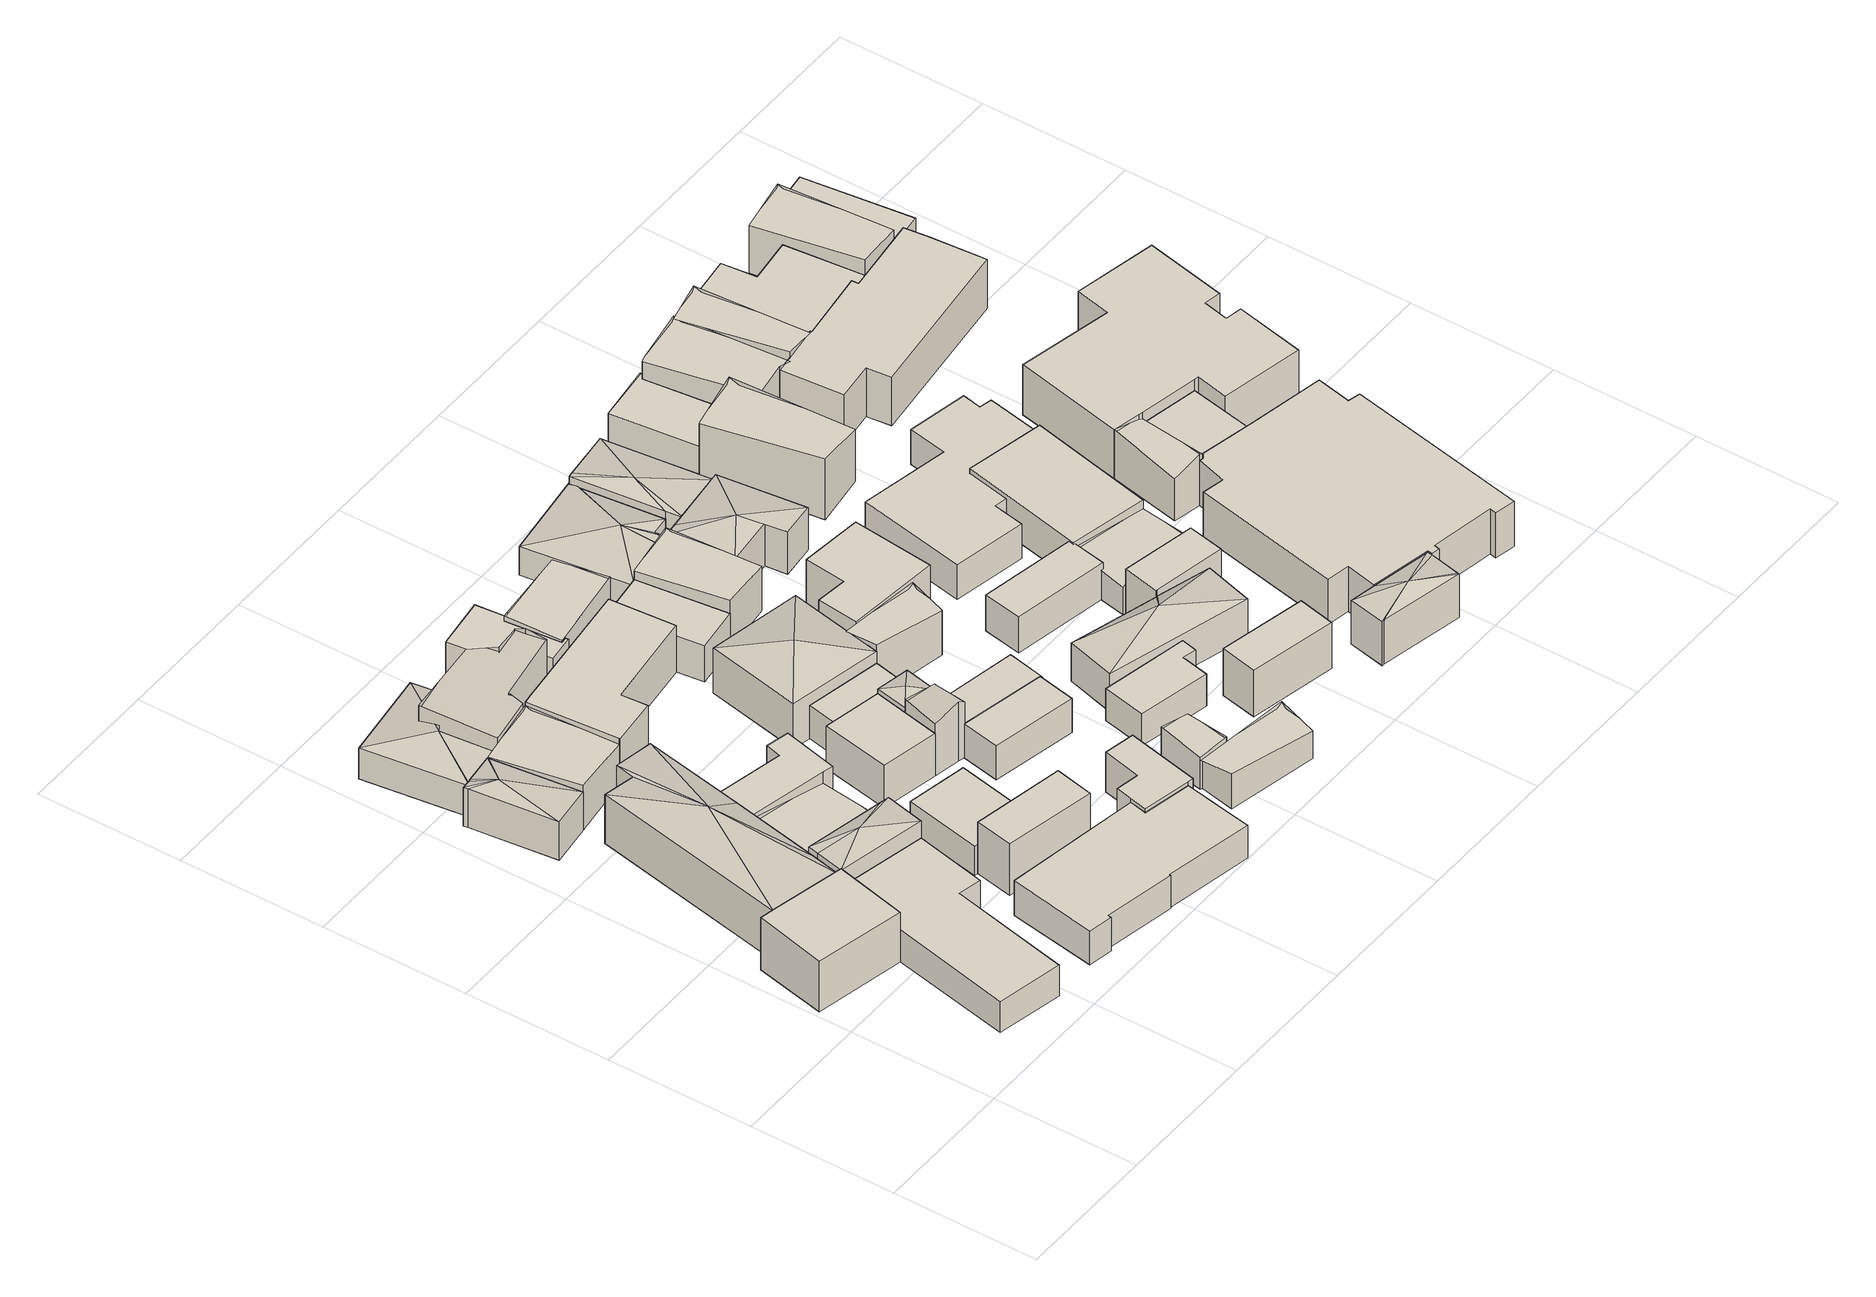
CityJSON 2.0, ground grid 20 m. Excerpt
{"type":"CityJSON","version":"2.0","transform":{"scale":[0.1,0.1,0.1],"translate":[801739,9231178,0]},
"CityObjects":{
"building1":{"type":"Building","attributes":{"Building Type":"Residential","Roof Shape":"shed","Roof Material":"Clay Tile Shingle","Roof Material Code":3,"Roof Direction":"northwest","Building Height":7.57,"Roof Slope":19.7,"Footprint Area":125.94,"Solar PV Capacity Low":15.77,"Solar PV Capacity High":20.71,"Solar Annual Energy Low":22737,"Solar Annual Energy High":29965,"Suitable PV Area":94.14},"geometry":[{"type":"MultiSurface","lod":"2.2","boundaries":[[[0,1,2,3,4,5]],[[5,4,6,7]],[[4,3,8,6]],[[3,2,9,8]],[[2,1,10,9]],[[1,0,11,10]],[[0,5,7,11]],[[7,6,8,9,10,11]]]}]},
"building2":{"type":"Building","attributes":{"Building Type":"Residential","Roof Shape":"shed","Roof Material":"Concrete Glazed Tile","Roof Material Code":1,"Roof Direction":"northwest","Building Height":4.66,"Roof Slope":13.5,"Footprint Area":280.64,"Solar PV Capacity Low":35.14,"Solar PV Capacity High":46.15,"Solar Annual Energy Low":50667,"Solar Annual Energy High":66775,"Suitable PV Area":209.77},"geometry":[{"type":"MultiSurface","lod":"2.2","boundaries":[[[12,13,14,5,15,16]],[[16,15,17,18]],[[15,5,19,17]],[[5,14,20,19]],[[14,13,21,20]],[[13,12,22,21]],[[12,16,18,22]],[[18,17,19,20,21,22]]]}]},
"building3":{"type":"Building","attributes":{"Building Type":"Residential","Roof Shape":"hip","Roof Material":"Concrete Glazed Tile","Roof Material Code":1,"Roof Direction":"northwest","Building Height":7.49,"Roof Slope":23.4,"Footprint Area":294.38,"Solar PV Capacity Low":36.86,"Solar PV Capacity High":48.41,"Solar Annual Energy Low":53149,"Solar Annual Energy High":70046,"Suitable PV Area":220.05},"geometry":[{"type":"MultiSurface","lod":"2.2","boundaries":[[[1,0,23,24,25,26,27,28]],[[28,27,29,30]],[[27,26,31,29]],[[26,25,32,31]],[[25,24,33,32]],[[24,23,34,33]],[[23,0,35,34]],[[0,1,36,35]],[[1,28,30,36]],[[30,29,37]],[[29,31,37]],[[31,32,37]],[[32,33,37]],[[33,34,37]],[[34,35,37]],[[35,36,37]],[[36,30,37]]]}]},
"building4":{"type":"Building","attributes":{"Building Type":"Residential","Roof Shape":"hip","Roof Material":"Clay Tile Shingle","Roof Material Code":3,"Roof Direction":"northwest","Building Height":5.91,"Roof Slope":23.6,"Footprint Area":72.03,"Solar PV Capacity Low":9.02,"Solar PV Capacity High":11.85,"Solar Annual Energy Low":13004,"Solar Annual Energy High":17139,"Suitable PV Area":53.84},"geometry":[{"type":"MultiSurface","lod":"2.2","boundaries":[[[38,39,40,41,42,43,44,45]],[[45,44,46,47]],[[44,43,48,46]],[[43,42,49,48]],[[42,41,50,49]],[[41,40,51,50]],[[40,39,52,51]],[[39,38,53,52]],[[38,45,47,53]],[[47,46,54]],[[46,48,54]],[[48,49,54]],[[49,50,54]],[[50,51,54]],[[51,52,54]],[[52,53,54]],[[53,47,54]]]}]},
"building5":{"type":"Building","attributes":{"Building Type":"Residential","Roof Shape":"hip","Roof Material":"Concrete Glazed Tile","Roof Material Code":1,"Roof Direction":"northwest","Building Height":7.57,"Roof Slope":24.5,"Footprint Area":69.26,"Solar PV Capacity Low":8.67,"Solar PV Capacity High":11.39,"Solar Annual Energy Low":12505,"Solar Annual Energy High":16480,"Suitable PV Area":51.77},"geometry":[{"type":"MultiSurface","lod":"2.2","boundaries":[[[55,56,57,5,14,58]],[[58,14,59,60]],[[14,5,61,59]],[[5,57,62,61]],[[57,56,63,62]],[[56,55,64,63]],[[55,58,60,64]],[[60,59,65]],[[59,61,65]],[[61,62,65]],[[62,63,65]],[[63,64,65]],[[64,60,65]]]}]},
"building6":{"type":"Building","attributes":{"Building Type":"Residential","Roof Shape":"gable","Roof Material":"Concrete Glazed Tile","Roof Material Code":1,"Roof Direction":"northwest","Building Height":4.47,"Roof Slope":28.1,"Footprint Area":113.56,"Solar PV Capacity Low":14.22,"Solar PV Capacity High":18.68,"Solar Annual Energy Low":20503,"Solar Annual Energy High":27021,"Suitable PV Area":84.89},"geometry":[{"type":"MultiSurface","lod":"2.2","boundaries":[[[66,67,68,24,23,57,56,55]],[[55,56,69,70]],[[56,57,71,69]],[[57,23,72,71]],[[23,24,73,72]],[[24,68,74,73]],[[68,67,75,74]],[[67,66,76,75]],[[66,55,70,76]],[[70,69,71,72,73,74,75,76]]]}]},
"building7":{"type":"Building","attributes":{"Building Type":"Residential","Roof Shape":"hip","Roof Material":"Clay Tile Shingle","Roof Material Code":3,"Roof Direction":"northwest","Building Height":4.73,"Roof Slope":27.6,"Footprint Area":123.7,"Solar PV Capacity Low":15.49,"Solar PV Capacity High":20.34,"Solar Annual Energy Low":22334,"Solar Annual Energy High":29434,"Suitable PV Area":92.47},"geometry":[{"type":"MultiSurface","lod":"2.2","boundaries":[[[77,78,79,80,40,81,82]],[[82,81,83,84]],[[81,40,85,83]],[[40,80,86,85]],[[80,79,87,86]],[[79,78,88,87]],[[78,77,89,88]],[[77,82,84,89]],[[84,83,90]],[[83,85,90]],[[85,86,90]],[[86,87,90]],[[87,88,90]],[[88,89,90]],[[89,84,90]]]}]},
"building8":{"type":"Building","attributes":{"Building Type":"Residential","Roof Shape":"gable","Roof Material":"Concrete Aluminum Tile","Roof Material Code":2,"Roof Direction":"northwest","Building Height":6.06,"Roof Slope":32.5,"Footprint Area":111.75,"Solar PV Capacity Low":13.99,"Solar PV Capacity High":18.38,"Solar Annual Energy Low":20176,"Solar Annual Energy High":26590,"Suitable PV Area":83.53},"geometry":[{"type":"MultiSurface","lod":"2.2","boundaries":[[[45,91,92,38]],[[38,92,93,94]],[[92,91,95,93]],[[91,45,96,95]],[[45,38,94,96]],[[94,93,95,96]]]}]},
"building9":{"type":"Building","attributes":{"Building Type":"Residential","Roof Shape":"shed","Roof Material":"Clay Tile Shingle","Roof Material Code":3,"Roof Direction":"northwest","Building Height":6.33,"Roof Slope":10.3,"Footprint Area":75.15,"Solar PV Capacity Low":9.41,"Solar PV Capacity High":12.36,"Solar Annual Energy Low":13568,"Solar Annual Energy High":17882,"Suitable PV Area":56.18},"geometry":[{"type":"MultiSurface","lod":"2.2","boundaries":[[[97,98,99,68,67,66,100,101]],[[101,100,102,103]],[[100,66,104,102]],[[66,67,105,104]],[[67,68,106,105]],[[68,99,107,106]],[[99,98,108,107]],[[98,97,109,108]],[[97,101,103,109]],[[103,102,104,105,106,107,108,109]]]}]},
"building10":{"type":"Building","attributes":{"Building Type":"Residential","Roof Shape":"shed","Roof Material":"Concrete Aluminum Tile","Roof Material Code":2,"Roof Direction":"northwest","Building Height":5.01,"Roof Slope":14.6,"Footprint Area":291.06,"Solar PV Capacity Low":36.44,"Solar PV Capacity High":47.86,"Solar Annual Energy Low":52548,"Solar Annual Energy High":69254,"Suitable PV Area":217.56},"geometry":[{"type":"MultiSurface","lod":"2.2","boundaries":[[[110,111,112,113,114,115,116,117,118,119]],[[119,118,120,121]],[[118,117,122,120]],[[117,116,123,122]],[[116,115,124,123]],[[115,114,125,124]],[[114,113,126,125]],[[113,112,127,126]],[[112,111,128,127]],[[111,110,129,128]],[[110,119,121,129]],[[121,120,122,123,124,125,126,127,128,129]]]}]},
"building11":{"type":"Building","attributes":{"Building Type":"Residential","Roof Shape":"flat","Roof Material":"Concrete Glazed Tile","Roof Material Code":1,"Roof Direction":"northwest","Building Height":7.87,"Roof Slope":9,"Footprint Area":68.95,"Solar PV Capacity Low":8.63,"Solar PV Capacity High":11.34,"Solar Annual Energy Low":12448,"Solar Annual Energy High":16406,"Suitable PV Area":51.54},"geometry":[{"type":"MultiSurface","lod":"2.2","boundaries":[[[130,131,132,133]],[[133,132,134,135]],[[132,131,136,134]],[[131,130,137,136]],[[130,133,135,137]],[[135,134,136,137]]]}]},
"building12":{"type":"Building","attributes":{"Building Type":"Residential","Roof Shape":"gable","Roof Material":"Concrete Glazed Tile","Roof Material Code":1,"Roof Direction":"northwest","Building Height":6.98,"Roof Slope":29.5,"Footprint Area":126.74,"Solar PV Capacity Low":15.87,"Solar PV Capacity High":20.84,"Solar Annual Energy Low":22882,"Solar Annual Energy High":30156,"Suitable PV Area":94.74},"geometry":[{"type":"MultiSurface","lod":"2.2","boundaries":[[[138,139,140,141,142,143,144,77,82,145]],[[145,82,146,147]],[[82,77,148,146]],[[77,144,149,148]],[[144,143,150,149]],[[143,142,151,150]],[[142,141,152,151]],[[141,140,153,152]],[[140,139,154,153]],[[139,138,155,154]],[[138,145,147,155]],[[147,146,148,149,150,151,152,153,154,155]]]}]},
"building13":{"type":"Building","attributes":{"Building Type":"Residential","Roof Shape":"flat","Roof Material":"Concrete Glazed Tile","Roof Material Code":1,"Roof Direction":"northwest","Building Height":4.47,"Roof Slope":9.1,"Footprint Area":90.58,"Solar PV Capacity Low":11.34,"Solar PV Capacity High":14.9,"Solar Annual Energy Low":16353,"Solar Annual Energy High":21552,"Suitable PV Area":67.71},"geometry":[{"type":"MultiSurface","lod":"2.2","boundaries":[[[156,157,158,159]],[[159,158,160,161]],[[158,157,162,160]],[[157,156,163,162]],[[156,159,161,163]],[[161,160,162,163]]]}]},
"building14":{"type":"Building","attributes":{"Building Type":"Residential","Roof Shape":"shed","Roof Material":"Concrete Aluminum Tile","Roof Material Code":2,"Roof Direction":"northwest","Building Height":7.02,"Roof Slope":16.1,"Footprint Area":202.47,"Solar PV Capacity Low":25.35,"Solar PV Capacity High":33.3,"Solar Annual Energy Low":36554,"Solar Annual Energy High":48176,"Suitable PV Area":151.34},"geometry":[{"type":"MultiSurface","lod":"2.2","boundaries":[[[164,165,166,167,92,91,168,169]],[[169,168,170,171]],[[168,91,172,170]],[[91,92,173,172]],[[92,167,174,173]],[[167,166,175,174]],[[166,165,176,175]],[[165,164,177,176]],[[164,169,171,177]],[[171,170,172,173,174,175,176,177]]]}]},
"building15":{"type":"Building","attributes":{"Building Type":"Residential","Roof Shape":"flat","Roof Material":"Concrete Glazed Tile","Roof Material Code":1,"Roof Direction":"northwest","Building Height":6.47,"Roof Slope":6.4,"Footprint Area":77.77,"Solar PV Capacity Low":9.74,"Solar PV Capacity High":12.79,"Solar Annual Energy Low":14040,"Solar Annual Energy High":18504,"Suitable PV Area":58.13},"geometry":[{"type":"MultiSurface","lod":"2.2","boundaries":[[[178,179,180,181]],[[181,180,182,183]],[[180,179,184,182]],[[179,178,185,184]],[[178,181,183,185]],[[183,182,184,185]]]}]},
"building16":{"type":"Building","attributes":{"Building Type":"Residential","Roof Shape":"shed","Roof Material":"Concrete Glazed Tile","Roof Material Code":1,"Roof Direction":"northwest","Building Height":5.06,"Roof Slope":13,"Footprint Area":68.03,"Solar PV Capacity Low":8.52,"Solar PV Capacity High":11.19,"Solar Annual Energy Low":12283,"Solar Annual Energy High":16188,"Suitable PV Area":50.85},"geometry":[{"type":"MultiSurface","lod":"2.2","boundaries":[[[186,187,188,189,190,191,192,142,141,140,193,194,195]],[[195,194,196,197]],[[194,193,198,196]],[[193,140,199,198]],[[140,141,200,199]],[[141,142,201,200]],[[142,192,202,201]],[[192,191,203,202]],[[191,190,204,203]],[[190,189,205,204]],[[189,188,206,205]],[[188,187,207,206]],[[187,186,208,207]],[[186,195,197,208]],[[197,196,198,199,200,201,202,203,204,205,206,207,208]]]}]},
"building17":{"type":"Building","attributes":{"Building Type":"Residential","Roof Shape":"shed","Roof Material":"Concrete Glazed Tile","Roof Material Code":1,"Roof Direction":"northwest","Building Height":5.84,"Roof Slope":18.1,"Footprint Area":58.45,"Solar PV Capacity Low":7.32,"Solar PV Capacity High":9.61,"Solar Annual Energy Low":10553,"Solar Annual Energy High":13908,"Suitable PV Area":43.69},"geometry":[{"type":"MultiSurface","lod":"2.2","boundaries":[[[209,210,211,112,111,110,212,213]],[[213,212,214,215]],[[212,110,216,214]],[[110,111,217,216]],[[111,112,218,217]],[[112,211,219,218]],[[211,210,220,219]],[[210,209,221,220]],[[209,213,215,221]],[[215,214,216,217,218,219,220,221]]]}]},
"building18":{"type":"Building","attributes":{"Building Type":"Residential","Roof Shape":"gable","Roof Material":"Concrete Glazed Tile","Roof Material Code":1,"Roof Direction":"northwest","Building Height":7.97,"Roof Slope":32.4,"Footprint Area":23.21,"Solar PV Capacity Low":2.91,"Solar PV Capacity High":3.82,"Solar Annual Energy Low":4191,"Solar Annual Energy High":5523,"Suitable PV Area":17.35},"geometry":[{"type":"MultiSurface","lod":"2.2","boundaries":[[[222,223,224,180,225,226]],[[226,225,227,228]],[[225,180,229,227]],[[180,224,230,229]],[[224,223,231,230]],[[223,222,232,231]],[[222,226,228,232]],[[228,227,229,230,231,232]]]}]},
"building19":{"type":"Building","attributes":{"Building Type":"Residential","Roof Shape":"flat","Roof Material":"Concrete Glazed Tile","Roof Material Code":1,"Roof Direction":"northwest","Building Height":5.14,"Roof Slope":6.6,"Footprint Area":53.6,"Solar PV Capacity Low":6.71,"Solar PV Capacity High":8.81,"Solar Annual Energy Low":9676,"Solar Annual Energy High":12753,"Suitable PV Area":40.06},"geometry":[{"type":"MultiSurface","lod":"2.2","boundaries":[[[233,234,235,236]],[[236,235,237,238]],[[235,234,239,237]],[[234,233,240,239]],[[233,236,238,240]],[[238,237,239,240]]]}]},
"building20":{"type":"Building","attributes":{"Building Type":"Residential","Roof Shape":"hip","Roof Material":"Concrete Glazed Tile","Roof Material Code":1,"Roof Direction":"northwest","Building Height":7.22,"Roof Slope":30,"Footprint Area":21.38,"Solar PV Capacity Low":2.68,"Solar PV Capacity High":3.52,"Solar Annual Energy Low":3859,"Solar Annual Energy High":5086,"Suitable PV Area":15.98},"geometry":[{"type":"MultiSurface","lod":"2.2","boundaries":[[[181,224,223,241]],[[241,223,242,243]],[[223,224,244,242]],[[224,181,245,244]],[[181,241,243,245]],[[243,242,246]],[[242,244,246]],[[244,245,246]],[[245,243,246]]]}]},
"building21":{"type":"Building","attributes":{"Building Type":"Residential","Roof Shape":"flat","Roof Material":"Concrete Glazed Tile","Roof Material Code":1,"Roof Direction":"northwest","Building Height":5.2,"Roof Slope":10.1,"Footprint Area":63.16,"Solar PV Capacity Low":7.91,"Solar PV Capacity High":10.39,"Solar Annual Energy Low":11404,"Solar Annual Energy High":15029,"Suitable PV Area":47.21},"geometry":[{"type":"MultiSurface","lod":"2.2","boundaries":[[[247,248,249,250,251,252]],[[252,251,253,254]],[[251,250,255,253]],[[250,249,256,255]],[[249,248,257,256]],[[248,247,258,257]],[[247,252,254,258]],[[254,253,255,256,257,258]]]}]},
"building22":{"type":"Building","attributes":{"Building Type":"Residential","Roof Shape":"hip","Roof Material":"Concrete Glazed Tile","Roof Material Code":1,"Roof Direction":"northwest","Building Height":6.91,"Roof Slope":26.9,"Footprint Area":175.11,"Solar PV Capacity Low":21.92,"Solar PV Capacity High":28.8,"Solar Annual Energy Low":31615,"Solar Annual Energy High":41666,"Suitable PV Area":130.89},"geometry":[{"type":"MultiSurface","lod":"2.2","boundaries":[[[259,260,236,261]],[[261,236,262,263]],[[236,260,264,262]],[[260,259,265,264]],[[259,261,263,265]],[[263,262,266]],[[262,264,266]],[[264,265,266]],[[265,263,266]]]}]},
"building23":{"type":"Building","attributes":{"Building Type":"Residential","Roof Shape":"gable","Roof Material":"Concrete Glazed Tile","Roof Material Code":1,"Roof Direction":"northwest","Building Height":5.37,"Roof Slope":25.1,"Footprint Area":88.37,"Solar PV Capacity Low":11.06,"Solar PV Capacity High":14.53,"Solar Annual Energy Low":15955,"Solar Annual Energy High":21027,"Suitable PV Area":66.06},"geometry":[{"type":"MultiSurface","lod":"2.2","boundaries":[[[189,188,187,186,267,268]],[[268,267,269,270]],[[267,186,271,269]],[[186,187,272,271]],[[187,188,273,272]],[[188,189,274,273]],[[189,268,270,274]],[[270,269,271,272,273,274]]]}]},
"building24":{"type":"Building","attributes":{"Building Type":"Residential","Roof Shape":"shed","Roof Material":"Clay Tile Shingle","Roof Material Code":3,"Roof Direction":"northwest","Building Height":5.13,"Roof Slope":16.7,"Footprint Area":59.41,"Solar PV Capacity Low":7.44,"Solar PV Capacity High":9.77,"Solar Annual Energy Low":10726,"Solar Annual Energy High":14135,"Suitable PV Area":44.41},"geometry":[{"type":"MultiSurface","lod":"2.2","boundaries":[[[222,226,225,247,252,251,275,276]],[[276,275,277,278]],[[275,251,279,277]],[[251,252,280,279]],[[252,247,258,280]],[[247,225,281,258]],[[225,226,282,281]],[[226,222,283,282]],[[222,276,278,283]],[[278,277,279,280,258,281,282,283]]]}]},
"building25":{"type":"Building","attributes":{"Building Type":"Residential","Roof Shape":"gable","Roof Material":"Concrete Glazed Tile","Roof Material Code":1,"Roof Direction":"northwest","Building Height":4.85,"Roof Slope":32,"Footprint Area":26.94,"Solar PV Capacity Low":3.37,"Solar PV Capacity High":4.43,"Solar Annual Energy Low":4864,"Solar Annual Energy High":6410,"Suitable PV Area":20.14},"geometry":[{"type":"MultiSurface","lod":"2.2","boundaries":[[[284,285,286,287]],[[287,286,288,289]],[[286,285,290,288]],[[285,284,291,290]],[[284,287,289,291]],[[289,288,290,291]]]}]},
"building26":{"type":"Building","attributes":{"Building Type":"Residential","Roof Shape":"flat","Roof Material":"Clay Tile Shingle","Roof Material Code":3,"Roof Direction":"northwest","Building Height":5.52,"Roof Slope":5.7,"Footprint Area":79.04,"Solar PV Capacity Low":9.9,"Solar PV Capacity High":13,"Solar Annual Energy Low":14270,"Solar Annual Energy High":18807,"Suitable PV Area":59.08},"geometry":[{"type":"MultiSurface","lod":"2.2","boundaries":[[[292,166,293,294]],[[294,293,295,296]],[[293,166,297,295]],[[166,292,298,297]],[[292,294,296,298]],[[296,295,297,298]]]}]},
"building27":{"type":"Building","attributes":{"Building Type":"Residential","Roof Shape":"gable","Roof Material":"Concrete Glazed Tile","Roof Material Code":1,"Roof Direction":"northwest","Building Height":4.21,"Roof Slope":27.9,"Footprint Area":65.39,"Solar PV Capacity Low":8.19,"Solar PV Capacity High":10.75,"Solar Annual Energy Low":11805,"Solar Annual Energy High":15558,"Suitable PV Area":48.88},"geometry":[{"type":"MultiSurface","lod":"2.2","boundaries":[[[299,300,301,302]],[[302,301,303,304]],[[301,300,305,303]],[[300,299,306,305]],[[299,302,304,306]],[[304,303,305,306]]]}]},
"building28":{"type":"Building","attributes":{"Building Type":"Residential","Roof Shape":"gable","Roof Material":"Asbestos Sheet","Roof Material Code":4,"Roof Direction":"northwest","Building Height":6.83,"Roof Slope":30.6,"Footprint Area":51.36,"Solar PV Capacity Low":6.43,"Solar PV Capacity High":8.45,"Solar Annual Energy Low":9273,"Solar Annual Energy High":12222,"Suitable PV Area":38.39},"geometry":[{"type":"MultiSurface","lod":"2.2","boundaries":[[[307,236,308,309]],[[309,308,310,311]],[[308,236,312,310]],[[236,307,313,312]],[[307,309,311,313]],[[311,310,312,313]]]}]},
"building29":{"type":"Building","attributes":{"Building Type":"Residential","Roof Shape":"gable","Roof Material":"Concrete Aluminum Tile","Roof Material Code":2,"Roof Direction":"northwest","Building Height":6.83,"Roof Slope":27.9,"Footprint Area":94.91,"Solar PV Capacity Low":11.88,"Solar PV Capacity High":15.61,"Solar Annual Energy Low":17135,"Solar Annual Energy High":22582,"Suitable PV Area":70.94},"geometry":[{"type":"MultiSurface","lod":"2.2","boundaries":[[[314,315,316,292,294,317]],[[317,294,318,319]],[[294,292,320,318]],[[292,316,321,320]],[[316,315,322,321]],[[315,314,323,322]],[[314,317,319,323]],[[319,318,320,321,322,323]]]}]},
"building30":{"type":"Building","attributes":{"Building Type":"Residential","Roof Shape":"flat","Roof Material":"Concrete Glazed Tile","Roof Material Code":1,"Roof Direction":"northwest","Building Height":4.93,"Roof Slope":12.8,"Footprint Area":65.74,"Solar PV Capacity Low":8.23,"Solar PV Capacity High":10.81,"Solar Annual Energy Low":11868,"Solar Annual Energy High":15641,"Suitable PV Area":49.14},"geometry":[{"type":"MultiSurface","lod":"2.2","boundaries":[[[324,325,326,327,328,329]],[[329,328,330,331]],[[328,327,332,330]],[[327,326,333,332]],[[326,325,334,333]],[[325,324,335,334]],[[324,329,331,335]],[[331,330,332,333,334,335]]]}]},
"building31":{"type":"Building","attributes":{"Building Type":"Residential","Roof Shape":"flat","Roof Material":"Concrete Glazed Tile","Roof Material Code":1,"Roof Direction":"northwest","Building Height":7.62,"Roof Slope":9.6,"Footprint Area":122.77,"Solar PV Capacity Low":15.37,"Solar PV Capacity High":20.19,"Solar Annual Energy Low":22166,"Solar Annual Energy High":29213,"Suitable PV Area":91.77},"geometry":[{"type":"MultiSurface","lod":"2.2","boundaries":[[[336,337,338,339,340,341]],[[341,340,342,343]],[[340,339,344,342]],[[339,338,345,344]],[[338,337,346,345]],[[337,336,347,346]],[[336,341,343,347]],[[343,342,344,345,346,347]]]}]},
"building32":{"type":"Building","attributes":{"Building Type":"Residential","Roof Shape":"hip","Roof Material":"Clay Tile Shingle","Roof Material Code":3,"Roof Direction":"northwest","Building Height":4.43,"Roof Slope":21.3,"Footprint Area":175.24,"Solar PV Capacity Low":21.94,"Solar PV Capacity High":28.82,"Solar Annual Energy Low":31638,"Solar Annual Energy High":41697,"Suitable PV Area":130.99},"geometry":[{"type":"MultiSurface","lod":"2.2","boundaries":[[[348,349,350,351,352,316,315,314,353,354]],[[354,353,355,356]],[[353,314,357,355]],[[314,315,358,357]],[[315,316,359,358]],[[316,352,360,359]],[[352,351,361,360]],[[351,350,362,361]],[[350,349,363,362]],[[349,348,364,363]],[[348,354,356,364]],[[356,355,365]],[[355,357,365]],[[357,358,365]],[[358,359,365]],[[359,360,365]],[[360,361,365]],[[361,362,365]],[[362,363,365]],[[363,364,365]],[[364,356,365]]]}]},
"building33":{"type":"Building","attributes":{"Building Type":"Residential","Roof Shape":"hip","Roof Material":"Clay Tile Shingle","Roof Material Code":3,"Roof Direction":"northwest","Building Height":5.77,"Roof Slope":28.1,"Footprint Area":144.16,"Solar PV Capacity Low":18.05,"Solar PV Capacity High":23.71,"Solar Annual Energy Low":26027,"Solar Annual Energy High":34302,"Suitable PV Area":107.76},"geometry":[{"type":"MultiSurface","lod":"2.2","boundaries":[[[366,367,368,369,370,371]],[[371,370,372,373]],[[370,369,374,372]],[[369,368,375,374]],[[368,367,376,375]],[[367,366,377,376]],[[366,371,373,377]],[[373,372,378]],[[372,374,378]],[[374,375,378]],[[375,376,378]],[[376,377,378]],[[377,373,378]]]}]},
"building34":{"type":"Building","attributes":{"Building Type":"Residential","Roof Shape":"hip","Roof Material":"Concrete Aluminum Tile","Roof Material Code":2,"Roof Direction":"northwest","Building Height":6.52,"Roof Slope":22.7,"Footprint Area":121.25,"Solar PV Capacity Low":15.18,"Solar PV Capacity High":19.94,"Solar Annual Energy Low":21891,"Solar Annual Energy High":28851,"Suitable PV Area":90.64},"geometry":[{"type":"MultiSurface","lod":"2.2","boundaries":[[[379,380,381,353,382,383,384]],[[384,383,385,386]],[[383,382,387,385]],[[382,353,388,387]],[[353,381,389,388]],[[381,380,390,389]],[[380,379,391,390]],[[379,384,386,391]],[[386,385,392]],[[385,387,392]],[[387,388,392]],[[388,389,392]],[[389,390,392]],[[390,391,392]],[[391,386,392]]]}]},
"building35":{"type":"Building","attributes":{"Building Type":"Residential","Roof Shape":"shed","Roof Material":"Concrete Glazed Tile","Roof Material Code":1,"Roof Direction":"northwest","Building Height":7.01,"Roof Slope":13,"Footprint Area":62.89,"Solar PV Capacity Low":7.87,"Solar PV Capacity High":10.34,"Solar Annual Energy Low":11354,"Solar Annual Energy High":14964,"Suitable PV Area":47.01},"geometry":[{"type":"MultiSurface","lod":"2.2","boundaries":[[[393,394,395,396]],[[396,395,397,398]],[[395,394,399,397]],[[394,393,400,399]],[[393,396,398,400]],[[398,397,399,400]]]}]},
"building36":{"type":"Building","attributes":{"Building Type":"Residential","Roof Shape":"flat","Roof Material":"Concrete Aluminum Tile","Roof Material Code":2,"Roof Direction":"northwest","Building Height":5.52,"Roof Slope":7.8,"Footprint Area":73.25,"Solar PV Capacity Low":9.17,"Solar PV Capacity High":12.05,"Solar Annual Energy Low":13226,"Solar Annual Energy High":17430,"Suitable PV Area":54.76},"geometry":[{"type":"MultiSurface","lod":"2.2","boundaries":[[[401,402,403,404]],[[404,403,405,406]],[[403,402,407,405]],[[402,401,408,407]],[[401,404,406,408]],[[406,405,407,408]]]}]},
"building37":{"type":"Building","attributes":{"Building Type":"Residential","Roof Shape":"hip","Roof Material":"Concrete Glazed Tile","Roof Material Code":1,"Roof Direction":"northwest","Building Height":5.59,"Roof Slope":23.7,"Footprint Area":112.5,"Solar PV Capacity Low":14.09,"Solar PV Capacity High":18.5,"Solar Annual Energy Low":20312,"Solar Annual Energy High":26770,"Suitable PV Area":84.1},"geometry":[{"type":"MultiSurface","lod":"2.2","boundaries":[[[409,350,349,348,410,411]],[[411,410,412,413]],[[410,348,414,412]],[[348,349,415,414]],[[349,350,416,415]],[[350,409,417,416]],[[409,411,413,417]],[[413,412,418]],[[412,414,418]],[[414,415,418]],[[415,416,418]],[[416,417,418]],[[417,413,418]]]}]},
"building38":{"type":"Building","attributes":{"Building Type":"Residential","Roof Shape":"shed","Roof Material":"Concrete Glazed Tile","Roof Material Code":1,"Roof Direction":"northwest","Building Height":6.69,"Roof Slope":12.7,"Footprint Area":52,"Solar PV Capacity Low":6.51,"Solar PV Capacity High":8.55,"Solar Annual Energy Low":9389,"Solar Annual Energy High":12374,"Suitable PV Area":38.87},"geometry":[{"type":"MultiSurface","lod":"2.2","boundaries":[[[370,369,419,420,421]],[[421,420,422,423]],[[420,419,424,422]],[[419,369,425,424]],[[369,370,426,425]],[[370,421,423,426]],[[423,422,424,425,426]]]}]},
"building39":{"type":"Building","attributes":{"Building Type":"Residential","Roof Shape":"gable","Roof Material":"Concrete Glazed Tile","Roof Material Code":1,"Roof Direction":"northwest","Building Height":4.24,"Roof Slope":30.9,"Footprint Area":90.67,"Solar PV Capacity Low":11.35,"Solar PV Capacity High":14.91,"Solar Annual Energy Low":16371,"Solar Annual Energy High":21575,"Suitable PV Area":67.78},"geometry":[{"type":"MultiSurface","lod":"2.2","boundaries":[[[427,428,421,420,429,430]],[[430,429,431,432]],[[429,420,433,431]],[[420,421,434,433]],[[421,428,435,434]],[[428,427,436,435]],[[427,430,432,436]],[[432,431,433,434,435,436]]]}]},
"building40":{"type":"Building","attributes":{"Building Type":"Residential","Roof Shape":"hip","Roof Material":"Concrete Glazed Tile","Roof Material Code":1,"Roof Direction":"northwest","Building Height":6.7,"Roof Slope":24.4,"Footprint Area":62.41,"Solar PV Capacity Low":7.81,"Solar PV Capacity High":10.26,"Solar Annual Energy Low":11268,"Solar Annual Energy High":14850,"Suitable PV Area":46.65},"geometry":[{"type":"MultiSurface","lod":"2.2","boundaries":[[[437,438,439,440,441,442,443,444]],[[444,443,445,446]],[[443,442,447,445]],[[442,441,448,447]],[[441,440,449,448]],[[440,439,450,449]],[[439,438,451,450]],[[438,437,452,451]],[[437,444,446,452]],[[446,445,453]],[[445,447,453]],[[447,448,453]],[[448,449,453]],[[449,450,453]],[[450,451,453]],[[451,452,453]],[[452,446,453]]]}]},
"building41":{"type":"Building","attributes":{"Building Type":"Residential","Roof Shape":"gable","Roof Material":"Concrete Aluminum Tile","Roof Material Code":2,"Roof Direction":"northwest","Building Height":7.99,"Roof Slope":34.5,"Footprint Area":121.53,"Solar PV Capacity Low":15.22,"Solar PV Capacity High":19.99,"Solar Annual Energy Low":21941,"Solar Annual Energy High":28917,"Suitable PV Area":90.84},"geometry":[{"type":"MultiSurface","lod":"2.2","boundaries":[[[454,455,456,457,458]],[[458,457,459,460]],[[457,456,461,459]],[[456,455,462,461]],[[455,454,463,462]],[[454,458,460,463]],[[460,459,461,462,463]]]}]},
"building42":{"type":"Building","attributes":{"Building Type":"Residential","Roof Shape":"flat","Roof Material":"Concrete Glazed Tile","Roof Material Code":1,"Roof Direction":"northwest","Building Height":5.28,"Roof Slope":14.5,"Footprint Area":282.86,"Solar PV Capacity Low":35.42,"Solar PV Capacity High":46.52,"Solar Annual Energy Low":51069,"Solar Annual Energy High":67305,"Suitable PV Area":211.44},"geometry":[{"type":"MultiSurface","lod":"2.2","boundaries":[[[464,465,466,467,468,469,470,471,472,473,474,475]],[[475,474,476,477]],[[474,473,478,476]],[[473,472,479,478]],[[472,471,480,479]],[[471,470,481,480]],[[470,469,482,481]],[[469,468,483,482]],[[468,467,484,483]],[[467,466,485,484]],[[466,465,486,485]],[[465,464,487,486]],[[464,475,477,487]],[[477,476,478,479,480,481,482,483,484,485,486,487]]]}]},
"building43":{"type":"Building","attributes":{"Building Type":"Residential","Roof Shape":"shed","Roof Material":"Concrete Glazed Tile","Roof Material Code":1,"Roof Direction":"northwest","Building Height":4.21,"Roof Slope":16.2,"Footprint Area":84.91,"Solar PV Capacity Low":10.63,"Solar PV Capacity High":13.96,"Solar Annual Energy Low":15329,"Solar Annual Energy High":20203,"Suitable PV Area":63.47},"geometry":[{"type":"MultiSurface","lod":"2.2","boundaries":[[[455,454,488,489,490,491]],[[491,490,492,493]],[[490,489,494,492]],[[489,488,495,494]],[[488,454,496,495]],[[454,455,497,496]],[[455,491,493,497]],[[493,492,494,495,496,497]]]}]},
"building44":{"type":"Building","attributes":{"Building Type":"Residential","Roof Shape":"shed","Roof Material":"Concrete Glazed Tile","Roof Material Code":1,"Roof Direction":"northwest","Building Height":5.6,"Roof Slope":19.5,"Footprint Area":190.62,"Solar PV Capacity Low":23.87,"Solar PV Capacity High":31.35,"Solar Annual Energy Low":34416,"Solar Annual Energy High":45357,"Suitable PV Area":142.49},"geometry":[{"type":"MultiSurface","lod":"2.2","boundaries":[[[498,427,430,499]],[[499,430,500,501]],[[430,427,502,500]],[[427,498,503,502]],[[498,499,501,503]],[[501,500,502,503]]]}]},
"building45":{"type":"Building","attributes":{"Building Type":"Residential","Roof Shape":"gable","Roof Material":"Concrete Glazed Tile","Roof Material Code":1,"Roof Direction":"northwest","Building Height":7.12,"Roof Slope":27.1,"Footprint Area":116.63,"Solar PV Capacity Low":14.6,"Solar PV Capacity High":19.18,"Solar Annual Energy Low":21057,"Solar Annual Energy High":27751,"Suitable PV Area":87.18},"geometry":[{"type":"MultiSurface","lod":"2.2","boundaries":[[[504,489,488,454,505,506,507]],[[507,506,508,509]],[[506,505,510,508]],[[505,454,511,510]],[[454,488,512,511]],[[488,489,513,512]],[[489,504,514,513]],[[504,507,509,514]],[[509,508,510,511,512,513,514]]]}]},
"building46":{"type":"Building","attributes":{"Building Type":"Residential","Roof Shape":"flat","Roof Material":"Concrete Glazed Tile","Roof Material Code":1,"Roof Direction":"northwest","Building Height":6.95,"Roof Slope":10.8,"Footprint Area":703.67,"Solar PV Capacity Low":88.1,"Solar PV Capacity High":115.72,"Solar Annual Energy Low":127043,"Solar Annual Energy High":167432,"Suitable PV Area":525.99},"geometry":[{"type":"MultiSurface","lod":"2.2","boundaries":[[[515,516,517,518,519,520,521,522,523,524,525,526,527,437,444,443,528,529,530,531,532,533]],[[533,532,534,535]],[[532,531,536,534]],[[531,530,537,536]],[[530,529,538,537]],[[529,528,539,538]],[[528,443,540,539]],[[443,444,541,540]],[[444,437,542,541]],[[437,527,543,542]],[[527,526,544,543]],[[526,525,545,544]],[[525,524,546,545]],[[524,523,547,546]],[[523,522,548,547]],[[522,521,549,548]],[[521,520,550,549]],[[520,519,551,550]],[[519,518,552,551]],[[518,517,553,552]],[[517,516,554,553]],[[516,515,555,554]],[[515,533,535,555]],[[535,534,536,537,538,539,540,541,542,543,544,545,546,547,548,549,550,551,552,553,554,555]]]}]},
"building47":{"type":"Building","attributes":{"Building Type":"Residential","Roof Shape":"gable","Roof Material":"Concrete Glazed Tile","Roof Material Code":1,"Roof Direction":"northwest","Building Height":6.38,"Roof Slope":31,"Footprint Area":45.02,"Solar PV Capacity Low":5.64,"Solar PV Capacity High":7.4,"Solar Annual Energy Low":8128,"Solar Annual Energy High":10712,"Suitable PV Area":33.65},"geometry":[{"type":"MultiSurface","lod":"2.2","boundaries":[[[556,557,558,523,522,521,520,559]],[[559,520,560,561]],[[520,521,562,560]],[[521,522,563,562]],[[522,523,564,563]],[[523,558,565,564]],[[558,557,566,565]],[[557,556,567,566]],[[556,559,561,567]],[[561,560,562,563,564,565,566,567]]]}]},
"building48":{"type":"Building","attributes":{"Building Type":"Residential","Roof Shape":"gable","Roof Material":"Concrete Glazed Tile","Roof Material Code":1,"Roof Direction":"northwest","Building Height":7.46,"Roof Slope":32.5,"Footprint Area":76,"Solar PV Capacity Low":9.52,"Solar PV Capacity High":12.5,"Solar Annual Energy Low":13722,"Solar Annual Energy High":18085,"Suitable PV Area":56.81},"geometry":[{"type":"MultiSurface","lod":"2.2","boundaries":[[[504,507,568,569]],[[569,568,570,571]],[[568,507,572,570]],[[507,504,573,572]],[[504,569,571,573]],[[571,570,572,573]]]}]},
"building49":{"type":"Building","attributes":{"Building Type":"Residential","Roof Shape":"flat","Roof Material":"Concrete Glazed Tile","Roof Material Code":1,"Roof Direction":"northwest","Building Height":5.75,"Roof Slope":9.6,"Footprint Area":79.6,"Solar PV Capacity Low":9.97,"Solar PV Capacity High":13.09,"Solar Annual Energy Low":14371,"Solar Annual Energy High":18940,"Suitable PV Area":59.5},"geometry":[{"type":"MultiSurface","lod":"2.2","boundaries":[[[559,520,519,574,556]],[[556,574,575,576]],[[574,519,577,575]],[[519,520,578,577]],[[520,559,579,578]],[[559,556,576,579]],[[575,577,578,579,576]]]}]},
"building50":{"type":"Building","attributes":{"Building Type":"Residential","Roof Shape":"shed","Roof Material":"Concrete Aluminum Tile","Roof Material Code":2,"Roof Direction":"northwest","Building Height":7.39,"Roof Slope":20,"Footprint Area":306.17,"Solar PV Capacity Low":38.33,"Solar PV Capacity High":50.35,"Solar Annual Energy Low":55276,"Solar Annual Energy High":72849,"Suitable PV Area":228.86},"geometry":[{"type":"MultiSurface","lod":"2.2","boundaries":[[[580,581,582,583,584,568,507,506,585,586,587,588]],[[588,587,589,590]],[[587,586,591,589]],[[586,585,592,591]],[[585,506,593,592]],[[506,507,594,593]],[[507,568,595,594]],[[568,584,596,595]],[[584,583,597,596]],[[583,582,598,597]],[[582,581,599,598]],[[581,580,600,599]],[[580,588,590,600]],[[590,589,591,592,593,594,595,596,597,598,599,600]]]}]},
"building51":{"type":"Building","attributes":{"Building Type":"Residential","Roof Shape":"shed","Roof Material":"Concrete Glazed Tile","Roof Material Code":1,"Roof Direction":"northwest","Building Height":6.05,"Roof Slope":15.9,"Footprint Area":173.81,"Solar PV Capacity Low":21.76,"Solar PV Capacity High":28.58,"Solar Annual Energy Low":31379,"Solar Annual Energy High":41356,"Suitable PV Area":129.92},"geometry":[{"type":"MultiSurface","lod":"2.2","boundaries":[[[601,602,603,604,569,568,584,583,605]],[[605,583,606,607]],[[583,584,608,606]],[[584,568,609,608]],[[568,569,610,609]],[[569,604,611,610]],[[604,603,612,611]],[[603,602,613,612]],[[602,601,614,613]],[[601,605,607,614]],[[607,606,608,609,610,611,612,613,614]]]}]},
"building52":{"type":"Building","attributes":{"Building Type":"Residential","Roof Shape":"shed","Roof Material":"Concrete Glazed Tile","Roof Material Code":1,"Roof Direction":"northwest","Building Height":7.26,"Roof Slope":10.2,"Footprint Area":479.04,"Solar PV Capacity Low":59.98,"Solar PV Capacity High":78.78,"Solar Annual Energy Low":86487,"Solar Annual Energy High":113983,"Suitable PV Area":358.08},"geometry":[{"type":"MultiSurface","lod":"2.2","boundaries":[[[615,616,617,618,619,620,621,557,556,559,574,622,623,624,625]],[[625,624,626,627]],[[624,623,628,626]],[[623,622,629,628]],[[622,574,630,629]],[[574,559,631,630]],[[559,556,632,631]],[[556,557,633,632]],[[557,621,634,633]],[[621,620,635,634]],[[620,619,636,635]],[[619,618,637,636]],[[618,617,638,637]],[[617,616,639,638]],[[616,615,640,639]],[[615,625,627,640]],[[627,626,628,629,630,631,632,633,634,635,636,637,638,639,640]]]}]},
"building53":{"type":"Building","attributes":{"Building Type":"Residential","Roof Shape":"gable","Roof Material":"Concrete Glazed Tile","Roof Material Code":1,"Roof Direction":"northwest","Building Height":7.28,"Roof Slope":25.7,"Footprint Area":105.63,"Solar PV Capacity Low":13.23,"Solar PV Capacity High":17.37,"Solar Annual Energy Low":19071,"Solar Annual Energy High":25134,"Suitable PV Area":78.96},"geometry":[{"type":"MultiSurface","lod":"2.2","boundaries":[[[641,642,643,644]],[[644,643,645,646]],[[643,642,647,645]],[[642,641,648,647]],[[641,644,646,648]],[[646,645,647,648]]]}]},
"building54":{"type":"Building","attributes":{"Building Type":"Residential","Roof Shape":"shed","Roof Material":"Concrete Glazed Tile","Roof Material Code":1,"Roof Direction":"northwest","Building Height":4.78,"Roof Slope":10.5,"Footprint Area":81.57,"Solar PV Capacity Low":10.21,"Solar PV Capacity High":13.41,"Solar Annual Energy Low":14726,"Solar Annual Energy High":19408,"Suitable PV Area":60.97},"geometry":[{"type":"MultiSurface","lod":"2.2","boundaries":[[[641,644,649,650]],[[650,649,651,652]],[[649,644,653,651]],[[644,641,654,653]],[[641,650,652,654]],[[652,651,653,654]]]}]}
},
"vertices":[
[147,322,0],[50,343,0],[29,347,0],[8,250,0],[132,224,0],[152,321,0],[132,224,76],[152,321,79],[8,250,77],[29,347,80],[50,343,80],[147,322,79],
[223,205,0],[255,198,0],[275,295,0],[98,60,0],[189,41,0],[98,60,47],[189,41,47],[152,321,51],[275,295,50],[255,198,49],[223,205,49],
[155,361,0],[180,486,0],[207,627,0],[154,637,0],[148,610,0],[105,619,0],[148,610,75],[105,619,75],[154,637,75],[207,627,75],[180,486,75],[155,361,75],[147,322,75],[50,343,75],[143,501,89],
[94,775,0],[94,776,0],[53,771,0],[48,770,0],[36,769,0],[37,763,0],[51,645,0],[109,652,0],[51,645,59],[109,652,59],[37,763,59],[36,769,59],[48,770,59],[53,771,59],[94,776,59],[94,775,59],[65,740,65],
[274,352,0],[164,375,0],[161,360,0],[287,349,0],[275,295,76],[287,349,76],[152,321,76],[161,360,76],[164,375,76],[274,352,76],[219,342,83],
[292,444,0],[183,467,0],[187,485,0],[164,375,49],[274,352,53],[161,360,47],[155,361,45],[180,486,56],[187,485,60],[183,467,58],[292,444,45],
[105,880,0],[167,888,0],[161,931,0],[34,914,0],[53,770,0],[119,779,0],[53,770,47],[119,779,47],[53,771,47],[34,914,47],[161,931,47],[167,888,47],[105,880,47],[99,848,60],
[198,664,0],[184,786,0],[184,786,69],[94,775,61],[198,664,61],[109,652,69],
[290,522,0],[285,501,0],[194,520,0],[306,441,0],[322,515,0],[306,441,63],[322,515,65],[292,444,63],[183,467,64],[187,485,64],[194,520,65],[285,501,64],[290,522,65],
[523,95,0],[456,108,0],[461,132,0],[273,163,0],[253,43,0],[287,37,0],[288,42,0],[386,23,0],[386,25,0],[508,1,0],[386,25,51],[508,1,50],[386,23,51],[288,42,51],[287,37,51],[253,43,51],[273,163,54],[461,132,53],[456,108,53],[523,95,53],
[308,239,0],[298,187,0],[423,162,0],[434,215,0],[423,162,79],[434,215,79],[298,187,79],[308,239,79],
[178,805,0],[272,818,0],[268,845,0],[267,859,0],[264,858,0],[229,854,0],[223,896,0],[180,787,0],[119,779,70],[180,787,74],[105,880,78],[223,896,70],[229,854,91],[264,858,89],[267,859,89],[268,845,96],[272,818,90],[178,805,83],
[407,329,0],[324,345,0],[303,240,0],[386,224,0],[303,240,45],[386,224,45],[324,345,45],[407,329,45],
[260,706,0],[394,722,0],[384,810,0],[198,788,0],[198,663,0],[264,670,0],[198,663,70],[264,670,70],[198,664,70],[184,786,74],[198,788,74],[384,810,75],[394,722,72],[260,706,71],
[357,486,0],[339,392,0],[418,376,0],[437,470,0],[418,376,65],[437,470,65],[339,392,65],[357,486,65],
[322,827,0],[314,826,0],[305,901,0],[313,902,0],[308,944,0],[237,935,0],[248,857,0],[281,847,0],[285,818,0],[323,823,0],[285,818,51],[323,823,51],[281,847,51],[268,845,51],[267,859,51],[264,858,51],[248,857,51],[237,935,52],[308,944,53],[313,902,52],[305,901,52],[314,826,51],[322,827,51],
[508,200,0],[497,148,0],[465,154,0],[531,94,0],[550,192,0],[531,94,58],[550,192,61],[523,95,58],[456,108,59],[461,132,59],[465,154,60],[497,148,60],[508,200,61],
[473,414,0],[474,416,0],[428,425,0],[455,369,0],[464,367,0],[455,369,90],[464,367,85],[418,376,80],[428,425,85],[474,416,80],[473,414,80],
[388,531,0],[378,481,0],[482,461,0],[492,510,0],[482,461,51],[492,510,51],[378,481,51],[388,531,51],
[483,461,0],[474,416,72],[483,461,72],[428,425,72],[437,470,72],[455,443,77],
[477,364,0],[463,367,0],[453,315,0],[570,291,0],[580,341,0],[580,343,0],[580,341,52],[580,343,52],[570,291,52],[453,315,52],[463,367,52],[477,364,52],
[389,667,0],[363,536,0],[518,642,0],[492,510,69],[518,642,69],[363,536,69],[389,667,69],[440,589,84],
[430,840,0],[421,915,0],[430,840,60],[421,915,54],[322,827,54],[314,826,54],[305,901,60],[313,902,59],
[582,341,0],[591,392,0],[582,341,51],[591,392,53],[580,341,51],[580,343,51],[455,369,52],[464,367,52],[473,414,53],
[586,177,0],[574,114,0],[615,106,0],[627,169,0],[615,106,55],[627,169,49],[574,114,49],[586,177,55],
[447,818,0],[399,686,0],[462,694,0],[399,686,55],[462,694,55],[384,810,55],[447,818,55],
[577,115,0],[567,65,0],[692,39,0],[702,90,0],[692,39,42],[702,90,54],[567,65,54],[577,115,42],
[501,559,0],[594,490,0],[604,538,0],[594,490,68],[604,538,79],[492,510,79],[501,559,68],
[523,826,0],[522,827,0],[448,818,0],[537,703,0],[462,694,75],[537,703,68],[447,818,68],[448,818,69],[522,827,75],[523,826,75],
[609,271,0],[597,212,0],[696,191,0],[704,229,0],[723,225,0],[728,247,0],[723,225,49],[728,247,49],[704,229,49],[696,191,49],[597,212,49],[609,271,49],
[569,663,0],[563,606,0],[520,611,0],[514,554,0],[643,541,0],[655,654,0],[643,541,76],[655,654,76],[514,554,76],[520,611,76],[563,606,76],[569,663,76],
[563,856,0],[549,981,0],[555,982,0],[555,983,0],[428,966,0],[541,828,0],[537,853,0],[541,828,44],[537,853,44],[523,826,44],[522,827,44],[448,818,44],[428,966,44],[555,983,44],[555,982,44],[549,981,44],[563,856,44],[515,885,55],
[624,276,0],[821,221,0],[840,288,0],[766,309,0],[764,309,0],[642,343,0],[764,309,58],[642,343,58],[766,309,58],[840,288,58],[821,221,58],[624,276,58],[743,291,69],
[606,715,0],[654,720,0],[640,840,0],[522,826,0],[533,737,0],[603,745,0],[533,737,65],[603,745,65],[522,826,65],[541,828,65],[640,840,65],[654,720,65],[606,715,65],[586,773,76],
[722,186,0],[712,136,0],[832,111,0],[842,161,0],[832,111,70],[842,161,71],[712,136,71],[722,186,72],
[657,473,0],[647,420,0],[780,395,0],[790,448,0],[780,395,55],[790,448,55],[647,420,55],[657,473,55],
[623,990,0],[566,832,0],[640,841,0],[566,832,56],[640,841,56],[563,856,56],[549,981,56],[555,982,56],[623,990,56],[583,914,64],
[866,290,0],[875,339,0],[774,359,0],[875,339,68],[774,359,68],[866,290,67],[766,309,67],[764,309,67],
[786,441,0],[770,360,0],[878,338,0],[894,419,0],[878,338,49],[894,419,42],[875,339,51],[774,359,44],[770,360,42],[786,441,49],
[914,110,0],[879,117,0],[869,66,0],[873,66,0],[988,42,0],[988,44,0],[997,86,0],[998,93,0],[997,86,67],[998,93,67],[988,44,67],[988,42,67],[873,66,67],[869,66,67],[879,117,67],[914,110,67],[938,78,74],
[761,906,0],[690,896,0],[687,896,0],[708,734,0],[782,744,0],[708,734,93],[782,744,80],[687,896,80],[690,896,82],[761,906,93],
[791,554,0],[812,550,0],[823,604,0],[923,585,0],[938,663,0],[921,667,0],[926,693,0],[843,709,0],[833,656,0],[711,680,0],[682,531,0],[783,511,0],[682,531,53],[783,511,53],[711,680,53],[833,656,53],[843,709,53],[926,693,53],[921,667,53],[938,663,53],[923,585,53],[823,604,53],[812,550,53],[791,554,53],
[746,1017,0],[753,1018,0],[752,1024,0],[675,1015,0],[752,1024,45],[675,1015,44],[753,1018,44],[746,1017,44],[761,906,42],[690,896,42],
[820,610,0],[928,588,0],[894,419,56],[928,588,60],[786,441,57],[820,610,61],
[823,1027,0],[766,868,0],[818,875,0],[843,878,0],[818,875,83],[843,878,71],[766,868,80],[761,906,78],[746,1017,71],[753,1018,74],[823,1027,80],
[1158,317,0],[1167,360,0],[1168,365,0],[1069,384,0],[1064,385,0],[982,402,0],[981,396,0],[980,396,0],[975,397,0],[963,356,0],[933,362,0],[892,158,0],[923,152,0],[1008,84,0],[1010,92,0],[1098,76,0],[1096,67,0],[1125,61,0],[1175,313,0],[1125,61,69],[1175,313,69],[1096,67,69],[1098,76,69],[1010,92,69],[1008,84,69],[997,86,69],[998,93,69],[914,110,69],[923,152,69],[892,158,69],[933,362,69],[963,356,69],[975,397,69],[980,396,69],[981,396,69],[982,402,69],[1064,385,69],[1069,384,69],[1168,365,69],[1167,360,69],[1158,317,69],
[996,496,0],[957,504,0],[937,405,0],[1001,495,0],[982,402,74],[1001,495,64],[981,396,75],[980,396,75],[975,397,78],[937,405,64],[957,504,75],[996,496,66],
[893,885,0],[873,1034,0],[893,885,75],[873,1034,86],[843,878,86],[823,1027,75],
[1082,479,0],[1082,479,57],[996,496,57],[1064,385,57],[982,402,57],[1001,495,57],
[1105,868,0],[1100,900,0],[992,887,0],[991,896,0],[893,883,0],[828,792,0],[881,798,0],[885,765,0],[1114,792,0],[885,765,74],[1114,792,75],[881,798,75],[828,792,75],[818,875,78],[843,878,78],[893,885,78],[893,883,78],[991,896,79],[992,887,78],[1100,900,79],[1105,868,78],
[1010,1006,0],[948,998,0],[942,1045,0],[873,1036,0],[1024,900,0],[991,896,61],[1024,900,61],[893,883,61],[893,885,61],[873,1034,65],[873,1036,65],[942,1045,65],[948,998,64],[1010,1006,64],
[1189,510,0],[1196,544,0],[1219,540,0],[1241,651,0],[1127,674,0],[1117,626,0],[987,653,0],[1088,478,0],[1079,434,0],[1193,411,0],[1212,506,0],[1193,411,73],[1212,506,74],[1079,434,73],[1088,478,74],[1082,479,74],[1001,495,74],[996,496,74],[957,504,74],[987,653,77],[1117,626,76],[1127,674,77],[1241,651,77],[1219,540,75],[1196,544,75],[1189,510,74],
[1077,1060,0],[1007,1051,0],[1027,902,0],[1096,911,0],[1027,902,81],[1096,911,73],[1007,1051,73],[1077,1060,81],
[1150,918,0],[1131,1067,0],[1150,918,48],[1131,1067,49],[1096,911,48],[1077,1060,49]
]}
